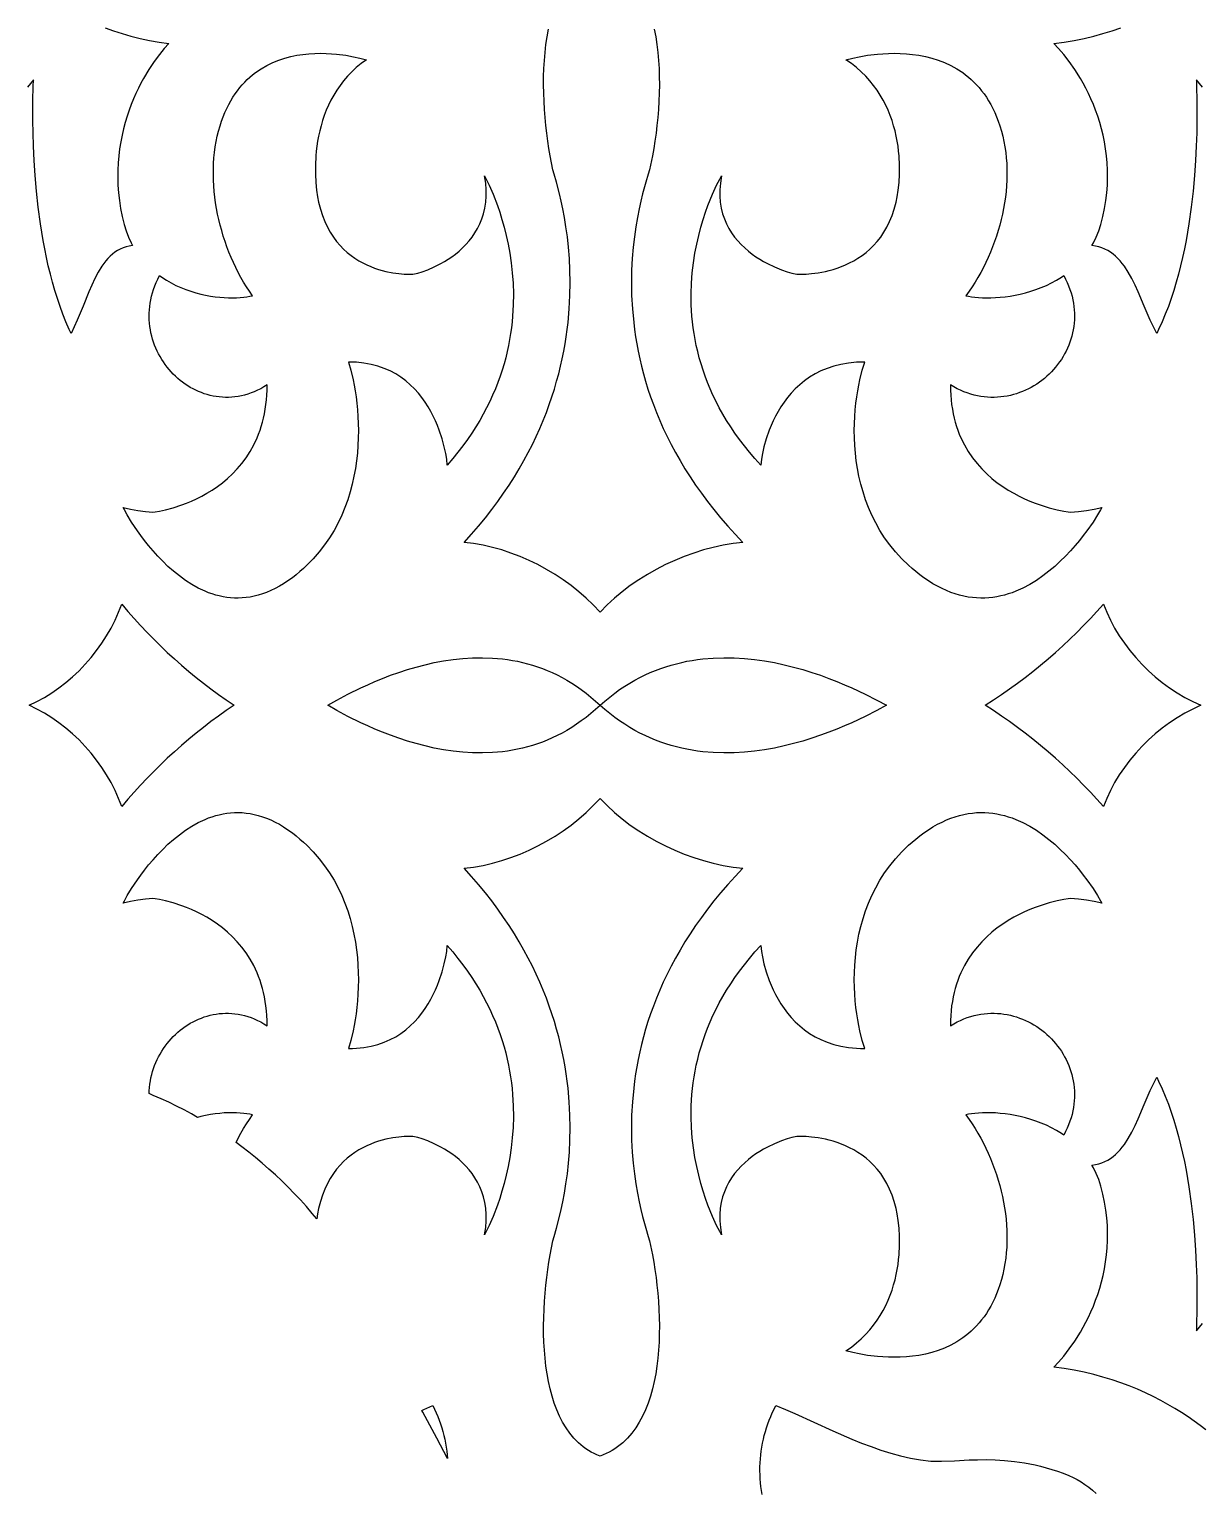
# Model space of a CAD drawing. Extents: x -350 to 350, y -780 to 780.
# Drawn here: x 155.3 to 226.5, y 348.2 to 437 of the extents above; entities that cross this region are included whole.
import ezdxf

# ---------------------------------------------------------------- set-up
doc = ezdxf.new("R2010")
doc.units = 0
doc.layers.add('LAYER_1', color=18, linetype='CONTINUOUS')

msp = doc.modelspace()

# ---------------------------------------------------------------- linework, layer by layer
at = {"layer": 'LAYER_1'}
for points in [[(159.932, 437.036), (160.439, 436.855), (160.961, 436.687), (161.498, 436.533), (162.052, 436.395), (162.62, 436.273), (163.205, 436.168), (163.805, 436.081), (163.524, 435.778), (163.221, 435.412), (162.904, 434.985), (162.581, 434.499), (162.26, 433.958), (162.102, 433.668), (161.948, 433.365), (161.798, 433.049), (161.653, 432.72), (161.515, 432.38), (161.384, 432.028), (161.262, 431.665), (161.148, 431.291), (161.045, 430.907), (160.954, 430.512), (160.874, 430.107), (160.808, 429.693), (160.756, 429.269), (160.719, 428.837), (160.698, 428.396), (160.694, 427.946), (160.709, 427.489), (160.743, 427.023), (160.796, 426.551), (160.871, 426.072), (160.968, 425.586), (161.088, 425.093), (161.207, 424.7), (161.348, 424.328), (161.509, 423.978), (161.599, 423.814), (161.397, 423.784), (161.204, 423.739), (161.021, 423.678), (160.847, 423.602), (160.682, 423.513), (160.525, 423.41), (160.375, 423.296), (160.232, 423.169), (160.097, 423.031), (159.967, 422.883), (159.844, 422.726), (159.726, 422.559), (159.506, 422.203), (159.302, 421.82), (159.111, 421.416), (158.93, 420.997), (158.584, 420.135), (158.237, 419.282), (158.053, 418.872), (157.859, 418.482), (157.745, 418.721), (157.547, 419.174), (157.361, 419.639), (157.186, 420.113), (157.023, 420.596), (156.871, 421.086), (156.729, 421.583), (156.597, 422.084), (156.475, 422.589), (156.363, 423.098), (156.259, 423.607), (156.165, 424.117), (156, 425.134), (155.866, 426.138), (155.759, 427.122), (155.677, 428.074), (155.617, 428.987), (155.575, 429.85), (155.549, 430.655), (155.537, 431.393), (155.534, 432.053), (155.538, 432.628), (155.556, 433.482), (155.568, 433.88), (155.397, 433.651), (155.217, 433.429)], [(193.296, 436.962), (193.385, 436.5), (193.459, 436.029), (193.517, 435.549), (193.56, 435.062), (193.59, 434.57), (193.606, 434.074), (193.61, 433.576), (193.601, 433.078), (193.582, 432.58), (193.552, 432.085), (193.512, 431.595), (193.463, 431.11), (193.405, 430.632), (193.339, 430.164), (193.266, 429.706), (193.186, 429.26), (193.01, 428.41), (192.932, 428.148), (192.782, 427.655), (192.588, 426.948), (192.482, 426.519), (192.377, 426.043), (192.274, 425.522), (192.177, 424.958), (192.09, 424.353), (192.016, 423.709), (191.959, 423.027), (191.922, 422.311), (191.909, 421.562), (191.923, 420.782), (191.968, 419.973), (192.047, 419.137), (192.101, 418.71), (192.164, 418.277), (192.237, 417.838), (192.321, 417.394), (192.417, 416.945), (192.524, 416.491), (192.643, 416.032), (192.774, 415.569), (192.918, 415.102), (193.076, 414.631), (193.247, 414.156), (193.433, 413.678), (193.633, 413.197), (193.848, 412.713), (194.079, 412.226), (194.325, 411.738), (194.588, 411.247), (194.868, 410.754), (195.165, 410.26), (195.48, 409.764), (195.813, 409.268), (196.164, 408.771), (196.535, 408.273), (196.924, 407.775), (197.334, 407.277), (197.764, 406.779), (198.214, 406.281), (198.686, 405.785), (198.085, 405.714), (197.484, 405.613), (196.885, 405.483), (196.289, 405.326), (195.698, 405.142), (195.114, 404.931), (194.539, 404.695), (193.973, 404.435), (193.419, 404.15), (192.878, 403.843), (192.353, 403.513), (191.843, 403.161), (191.352, 402.789), (190.88, 402.397), (190.43, 401.986), (190.001, 401.556), (189.594, 401.986), (189.166, 402.397), (188.718, 402.789), (188.251, 403.161), (187.767, 403.513), (187.268, 403.843), (186.754, 404.15), (186.227, 404.435), (185.69, 404.695), (185.143, 404.931), (184.588, 405.142), (184.027, 405.326), (183.461, 405.483), (182.892, 405.613), (182.321, 405.714), (181.75, 405.785), (182.198, 406.281), (182.626, 406.779), (183.035, 407.277), (183.424, 407.775), (183.794, 408.273), (184.146, 408.771), (184.48, 409.268), (184.796, 409.764), (185.095, 410.26), (185.377, 410.754), (185.643, 411.247), (185.893, 411.738), (186.127, 412.226), (186.346, 412.713), (186.551, 413.197), (186.741, 413.678), (186.917, 414.156), (187.08, 414.631), (187.23, 415.102), (187.367, 415.569), (187.492, 416.032), (187.605, 416.491), (187.706, 416.945), (187.797, 417.394), (187.877, 417.838), (187.947, 418.277), (188.007, 418.71), (188.057, 419.137), (188.132, 419.973), (188.175, 420.782), (188.188, 421.562), (188.176, 422.311), (188.141, 423.027), (188.087, 423.709), (188.017, 424.353), (187.934, 424.958), (187.842, 425.522), (187.744, 426.043), (187.644, 426.519), (187.544, 426.948), (187.359, 427.655), (187.216, 428.148), (187.143, 428.41), (186.975, 429.26), (186.899, 429.706), (186.83, 430.164), (186.767, 430.632), (186.712, 431.11), (186.666, 431.595), (186.628, 432.085), (186.599, 432.58), (186.581, 433.078), (186.573, 433.576), (186.576, 434.074), (186.592, 434.57), (186.62, 435.062), (186.661, 435.549), (186.716, 436.029), (186.786, 436.5), (186.871, 436.962)], [(226.613, 433.429), (226.424, 433.651), (226.243, 433.88), (226.256, 433.482), (226.275, 432.628), (226.28, 432.053), (226.277, 431.393), (226.263, 430.655), (226.236, 429.85), (226.192, 428.987), (226.129, 428.074), (226.043, 427.122), (225.93, 426.138), (225.789, 425.134), (225.616, 424.117), (225.516, 423.607), (225.407, 423.098), (225.289, 422.589), (225.16, 422.084), (225.022, 421.583), (224.873, 421.086), (224.712, 420.596), (224.54, 420.113), (224.357, 419.639), (224.161, 419.174), (223.952, 418.721), (223.832, 418.482), (223.628, 418.872), (223.435, 419.282), (223.069, 420.135), (222.705, 420.997), (222.515, 421.416), (222.314, 421.82), (222.099, 422.203), (221.867, 422.559), (221.743, 422.726), (221.613, 422.883), (221.477, 423.031), (221.334, 423.169), (221.184, 423.296), (221.027, 423.41), (220.861, 423.513), (220.687, 423.602), (220.504, 423.678), (220.311, 423.739), (220.109, 423.784), (219.896, 423.814), (219.991, 423.978), (220.16, 424.328), (220.308, 424.7), (220.433, 425.093), (220.56, 425.586), (220.662, 426.072), (220.741, 426.551), (220.797, 427.023), (220.833, 427.489), (220.848, 427.946), (220.844, 428.396), (220.822, 428.837), (220.783, 429.269), (220.729, 429.693), (220.659, 430.107), (220.575, 430.512), (220.478, 430.907), (220.37, 431.291), (220.251, 431.665), (220.122, 432.028), (219.984, 432.38), (219.838, 432.72), (219.686, 433.049), (219.529, 433.365), (219.366, 433.668), (219.2, 433.958), (218.862, 434.499), (218.522, 434.985), (218.189, 435.412), (217.87, 435.778), (217.574, 436.081), (218.206, 436.168), (218.821, 436.273), (219.419, 436.395), (220.002, 436.533), (220.567, 436.687), (221.117, 436.855), (221.65, 437.036)], [(226.823, 351.895), (226.476, 352.16), (226.114, 352.423), (225.738, 352.684), (225.346, 352.94), (224.938, 353.193), (224.516, 353.439), (224.077, 353.68), (223.623, 353.912), (223.154, 354.137), (222.669, 354.351), (222.167, 354.556), (221.65, 354.749), (221.117, 354.93), (220.567, 355.098), (220.002, 355.251), (219.419, 355.39), (218.821, 355.512), (218.206, 355.617), (217.574, 355.704), (217.87, 356.007), (218.189, 356.373), (218.522, 356.8), (218.862, 357.285), (219.2, 357.826), (219.366, 358.117), (219.529, 358.42), (219.686, 358.736), (219.838, 359.064), (219.984, 359.404), (220.122, 359.756), (220.251, 360.119), (220.37, 360.493), (220.478, 360.878), (220.575, 361.273), (220.659, 361.677), (220.729, 362.092), (220.783, 362.515), (220.822, 362.948), (220.844, 363.389), (220.848, 363.839), (220.833, 364.296), (220.797, 364.761), (220.741, 365.234), (220.662, 365.713), (220.56, 366.199), (220.433, 366.691), (220.308, 367.085), (220.16, 367.456), (219.991, 367.806), (219.896, 367.971), (220.109, 368), (220.311, 368.046), (220.504, 368.107), (220.687, 368.182), (220.861, 368.272), (221.027, 368.374), (221.184, 368.489), (221.334, 368.616), (221.477, 368.753), (221.613, 368.901), (221.743, 369.059), (221.867, 369.225), (222.099, 369.582), (222.314, 369.965), (222.515, 370.369), (222.705, 370.788), (223.069, 371.649), (223.435, 372.503), (223.628, 372.912), (223.832, 373.303), (223.952, 373.064), (224.161, 372.61), (224.357, 372.146), (224.54, 371.671), (224.712, 371.188), (224.873, 370.698), (225.022, 370.202), (225.16, 369.701), (225.289, 369.195), (225.407, 368.687), (225.516, 368.178), (225.616, 367.667), (225.789, 366.651), (225.93, 365.646), (226.043, 364.663), (226.129, 363.711), (226.192, 362.798), (226.236, 361.934), (226.263, 361.129), (226.277, 360.392), (226.28, 359.731), (226.275, 359.157), (226.256, 358.303), (226.243, 357.904), (226.424, 358.133), (226.613, 358.356)], [(199.854, 347.965), (199.815, 348.203), (199.783, 348.442), (199.757, 348.682), (199.738, 348.922), (199.726, 349.162), (199.721, 349.403), (199.723, 349.644), (199.732, 349.884), (199.748, 350.124), (199.771, 350.364), (199.8, 350.603), (199.836, 350.841), (199.88, 351.079), (199.93, 351.315), (199.987, 351.55), (200.05, 351.784), (200.121, 352.016), (200.199, 352.246), (200.283, 352.475), (200.374, 352.702), (200.472, 352.926), (200.577, 353.149), (200.689, 353.368), (201.266, 353.126), (201.843, 352.873), (202.995, 352.353), (204.149, 351.829), (205.309, 351.327), (205.893, 351.091), (206.481, 350.869), (207.072, 350.664), (207.667, 350.479), (208.268, 350.317), (208.874, 350.18), (209.486, 350.073), (210.105, 349.997), (210.411, 349.98), (210.753, 349.981), (211.535, 350.015), (212.441, 350.061), (212.938, 350.076), (213.462, 350.08), (214.012, 350.068), (214.588, 350.034), (215.187, 349.974), (215.808, 349.883), (216.451, 349.756), (216.78, 349.677), (217.113, 349.588), (217.452, 349.487), (217.795, 349.375), (218.142, 349.249), (218.494, 349.111), (218.747, 348.998), (218.995, 348.87), (219.237, 348.728), (219.474, 348.573), (219.705, 348.404), (219.929, 348.223), (220.147, 348.03)]]:
    msp.add_lwpolyline(points, dxfattribs=at)
for points in [[(173.352, 435.483), (173.676, 435.466), (173.984, 435.441), (174.548, 435.37), (175.029, 435.286), (175.409, 435.203), (175.804, 435.103), (175.486, 434.867), (175.189, 434.62), (174.913, 434.362), (174.657, 434.094), (174.42, 433.818), (174.201, 433.534), (174.001, 433.242), (173.818, 432.946), (173.652, 432.644), (173.501, 432.338), (173.367, 432.028), (173.246, 431.717), (173.14, 431.404), (173.047, 431.091), (172.967, 430.778), (172.899, 430.467), (172.842, 430.159), (172.796, 429.853), (172.759, 429.552), (172.733, 429.256), (172.705, 428.683), (172.706, 428.142), (172.732, 427.64), (172.777, 427.184), (172.835, 426.783), (172.902, 426.443), (173.009, 426.026), (173.135, 425.637), (173.278, 425.274), (173.436, 424.936), (173.609, 424.623), (173.796, 424.334), (173.993, 424.067), (174.201, 423.822), (174.418, 423.598), (174.643, 423.394), (174.873, 423.209), (175.108, 423.042), (175.346, 422.892), (175.586, 422.758), (175.827, 422.639), (176.067, 422.535), (176.304, 422.445), (176.537, 422.367), (176.766, 422.3), (176.988, 422.244), (177.406, 422.161), (177.782, 422.11), (178.103, 422.083), (178.359, 422.073), (178.63, 422.074), (178.728, 422.09), (178.921, 422.139), (179.194, 422.224), (179.531, 422.348), (179.917, 422.515), (180.337, 422.727), (180.555, 422.851), (180.775, 422.988), (180.996, 423.138), (181.216, 423.301), (181.433, 423.478), (181.644, 423.669), (181.849, 423.874), (182.044, 424.094), (182.229, 424.33), (182.401, 424.581), (182.558, 424.849), (182.699, 425.133), (182.821, 425.433), (182.922, 425.751), (183.001, 426.087), (183.055, 426.44), (183.084, 426.812), (183.084, 427.203), (183.054, 427.613), (182.991, 428.043), (183.091, 427.851), (183.27, 427.479), (183.504, 426.937), (183.77, 426.24), (183.907, 425.838), (184.044, 425.401), (184.176, 424.932), (184.301, 424.433), (184.417, 423.904), (184.519, 423.348), (184.605, 422.766), (184.672, 422.159), (184.718, 421.53), (184.738, 420.88), (184.73, 420.211), (184.691, 419.524), (184.66, 419.174), (184.619, 418.821), (184.569, 418.464), (184.509, 418.103), (184.44, 417.739), (184.36, 417.372), (184.269, 417.003), (184.167, 416.631), (184.054, 416.256), (183.929, 415.879), (183.791, 415.5), (183.641, 415.12), (183.478, 414.738), (183.302, 414.354), (183.112, 413.969), (182.908, 413.584), (182.69, 413.197), (182.456, 412.81), (182.207, 412.423), (181.943, 412.035), (181.663, 411.647), (181.367, 411.26), (181.053, 410.873), (180.723, 410.487), (180.683, 410.842), (180.625, 411.176), (180.534, 411.593), (180.404, 412.074), (180.229, 412.603), (180.122, 412.88), (180.003, 413.162), (179.869, 413.448), (179.72, 413.735), (179.555, 414.021), (179.375, 414.304), (179.176, 414.581), (178.961, 414.851), (178.726, 415.112), (178.472, 415.361), (178.198, 415.596), (177.903, 415.816), (177.587, 416.017), (177.248, 416.198), (176.887, 416.356), (176.501, 416.49), (176.091, 416.598), (175.656, 416.676), (175.195, 416.724), (174.954, 416.735), (174.707, 416.738), (174.856, 416.247), (174.998, 415.66), (175.064, 415.334), (175.124, 414.988), (175.178, 414.623), (175.225, 414.242), (175.263, 413.845), (175.292, 413.433), (175.31, 413.009), (175.317, 412.574), (175.31, 412.128), (175.29, 411.674), (175.255, 411.213), (175.204, 410.746), (175.136, 410.275), (175.049, 409.8), (174.943, 409.325), (174.816, 408.849), (174.668, 408.374), (174.498, 407.902), (174.303, 407.435), (174.084, 406.973), (173.839, 406.517), (173.567, 406.071), (173.267, 405.634), (172.937, 405.208), (172.578, 404.794), (172.186, 404.395), (171.979, 404.201), (171.763, 404.011), (171.539, 403.826), (171.306, 403.644), (171.04, 403.452), (170.776, 403.277), (170.514, 403.12), (170.254, 402.98), (169.996, 402.856), (169.74, 402.748), (169.487, 402.656), (169.235, 402.579), (168.987, 402.516), (168.74, 402.468), (168.497, 402.433), (168.255, 402.412), (168.017, 402.403), (167.781, 402.406), (167.548, 402.421), (167.318, 402.448), (167.091, 402.485), (166.867, 402.533), (166.646, 402.591), (166.428, 402.658), (166.213, 402.734), (166.002, 402.819), (165.589, 403.012), (165.19, 403.234), (164.806, 403.481), (164.437, 403.749), (164.084, 404.034), (163.747, 404.332), (163.427, 404.641), (163.124, 404.956), (162.839, 405.273), (162.572, 405.589), (162.325, 405.9), (162.097, 406.202), (161.889, 406.492), (161.536, 407.019), (161.27, 407.451), (161.096, 407.759), (161.018, 407.913), (161.467, 407.811), (161.92, 407.722), (162.375, 407.657), (162.603, 407.638), (162.832, 407.629), (162.965, 407.641), (163.227, 407.683), (163.598, 407.763), (164.06, 407.886), (164.593, 408.061), (164.88, 408.17), (165.178, 408.294), (165.485, 408.434), (165.797, 408.592), (166.114, 408.767), (166.432, 408.962), (166.748, 409.176), (167.062, 409.411), (167.369, 409.667), (167.669, 409.945), (167.958, 410.247), (168.234, 410.573), (168.495, 410.924), (168.738, 411.301), (168.961, 411.704), (169.163, 412.135), (169.254, 412.361), (169.339, 412.594), (169.417, 412.835), (169.489, 413.083), (169.552, 413.339), (169.609, 413.602), (169.657, 413.873), (169.697, 414.152), (169.729, 414.439), (169.751, 414.734), (169.765, 415.037), (169.769, 415.349), (169.575, 415.23), (169.381, 415.122), (169.186, 415.025), (168.99, 414.938), (168.795, 414.861), (168.599, 414.794), (168.403, 414.738), (168.208, 414.691), (168.013, 414.653), (167.819, 414.625), (167.625, 414.606), (167.433, 414.596), (167.242, 414.595), (167.052, 414.603), (166.863, 414.619), (166.677, 414.643), (166.492, 414.676), (166.309, 414.716), (166.129, 414.764), (165.951, 414.819), (165.775, 414.882), (165.603, 414.952), (165.433, 415.029), (165.267, 415.113), (165.103, 415.204), (164.944, 415.301), (164.788, 415.404), (164.635, 415.514), (164.487, 415.629), (164.343, 415.75), (164.204, 415.877), (164.069, 416.009), (163.939, 416.146), (163.813, 416.288), (163.693, 416.435), (163.578, 416.587), (163.469, 416.743), (163.365, 416.904), (163.267, 417.068), (163.175, 417.237), (163.089, 417.409), (163.01, 417.585), (162.937, 417.764), (162.87, 417.946), (162.811, 418.132), (162.759, 418.32), (162.714, 418.511), (162.676, 418.705), (162.646, 418.9), (162.623, 419.098), (162.609, 419.298), (162.603, 419.5), (162.605, 419.703), (162.616, 419.907), (162.635, 420.113), (162.663, 420.32), (162.7, 420.527), (162.746, 420.736), (162.802, 420.945), (162.867, 421.154), (162.942, 421.363), (163.027, 421.572), (163.122, 421.781), (163.227, 421.99), (163.365, 421.891), (163.647, 421.711), (163.936, 421.547), (164.23, 421.399), (164.528, 421.265), (164.829, 421.147), (165.131, 421.042), (165.433, 420.95), (165.733, 420.871), (166.031, 420.805), (166.324, 420.751), (166.611, 420.707), (166.892, 420.675), (167.164, 420.652), (167.426, 420.639), (167.678, 420.635), (167.917, 420.64), (168.142, 420.652), (168.352, 420.672), (168.545, 420.699), (168.72, 420.732), (168.877, 420.771), (168.693, 421.038), (168.515, 421.313), (168.343, 421.595), (168.178, 421.884), (168.019, 422.179), (167.867, 422.48), (167.723, 422.787), (167.585, 423.099), (167.454, 423.415), (167.331, 423.736), (167.216, 424.061), (167.109, 424.39), (167.01, 424.721), (166.919, 425.056), (166.836, 425.393), (166.763, 425.731), (166.698, 426.072), (166.642, 426.413), (166.595, 426.755), (166.558, 427.098), (166.53, 427.44), (166.512, 427.782), (166.505, 428.123), (166.507, 428.463), (166.519, 428.801), (166.543, 429.137), (166.577, 429.471), (166.622, 429.801), (166.678, 430.129), (166.745, 430.452), (166.824, 430.772), (166.914, 431.087), (167.007, 431.369), (167.106, 431.639), (167.211, 431.897), (167.323, 432.145), (167.441, 432.381), (167.564, 432.606), (167.693, 432.821), (167.827, 433.026), (167.966, 433.22), (168.11, 433.404), (168.259, 433.579), (168.411, 433.744), (168.568, 433.9), (168.728, 434.047), (168.891, 434.186), (169.058, 434.315), (169.4, 434.551), (169.752, 434.754), (170.112, 434.929), (170.477, 435.076), (170.845, 435.197), (171.215, 435.294), (171.585, 435.37), (171.951, 435.425), (172.314, 435.462), (172.669, 435.483), (173.016, 435.49)], [(208.244, 435.483), (208.618, 435.462), (208.999, 435.425), (209.386, 435.37), (209.774, 435.294), (210.164, 435.197), (210.552, 435.076), (210.936, 434.929), (211.314, 434.754), (211.684, 434.551), (212.045, 434.315), (212.22, 434.186), (212.392, 434.047), (212.561, 433.9), (212.726, 433.744), (212.886, 433.579), (213.042, 433.404), (213.194, 433.22), (213.34, 433.026), (213.481, 432.821), (213.617, 432.606), (213.747, 432.381), (213.871, 432.145), (213.989, 431.897), (214.1, 431.639), (214.204, 431.369), (214.301, 431.087), (214.396, 430.772), (214.479, 430.452), (214.55, 430.129), (214.609, 429.801), (214.657, 429.471), (214.692, 429.137), (214.717, 428.801), (214.73, 428.463), (214.733, 428.123), (214.724, 427.782), (214.705, 427.44), (214.676, 427.098), (214.637, 426.755), (214.588, 426.413), (214.529, 426.072), (214.461, 425.731), (214.383, 425.393), (214.296, 425.056), (214.201, 424.721), (214.096, 424.39), (213.983, 424.061), (213.862, 423.736), (213.733, 423.415), (213.595, 423.099), (213.45, 422.787), (213.298, 422.48), (213.138, 422.179), (212.971, 421.884), (212.797, 421.595), (212.617, 421.313), (212.429, 421.038), (212.236, 420.771), (212.4, 420.732), (212.585, 420.699), (212.788, 420.672), (213.009, 420.652), (213.246, 420.64), (213.498, 420.635), (213.762, 420.639), (214.038, 420.652), (214.325, 420.675), (214.62, 420.707), (214.923, 420.751), (215.231, 420.805), (215.544, 420.871), (215.86, 420.95), (216.178, 421.042), (216.496, 421.147), (216.812, 421.265), (217.126, 421.399), (217.436, 421.547), (217.74, 421.711), (218.037, 421.891), (218.182, 421.99), (218.293, 421.781), (218.393, 421.572), (218.482, 421.363), (218.561, 421.154), (218.63, 420.945), (218.688, 420.736), (218.737, 420.527), (218.776, 420.32), (218.806, 420.113), (218.826, 419.907), (218.837, 419.703), (218.839, 419.5), (218.833, 419.298), (218.817, 419.098), (218.794, 418.9), (218.762, 418.705), (218.723, 418.511), (218.675, 418.32), (218.62, 418.132), (218.558, 417.946), (218.488, 417.764), (218.411, 417.585), (218.327, 417.409), (218.237, 417.237), (218.14, 417.068), (218.037, 416.904), (217.928, 416.743), (217.813, 416.587), (217.692, 416.435), (217.565, 416.288), (217.433, 416.146), (217.296, 416.009), (217.154, 415.877), (217.007, 415.75), (216.856, 415.629), (216.7, 415.514), (216.54, 415.404), (216.375, 415.301), (216.207, 415.204), (216.036, 415.113), (215.86, 415.029), (215.682, 414.952), (215.5, 414.882), (215.315, 414.819), (215.128, 414.764), (214.938, 414.716), (214.746, 414.676), (214.551, 414.643), (214.355, 414.619), (214.157, 414.603), (213.957, 414.595), (213.755, 414.596), (213.553, 414.606), (213.349, 414.625), (213.145, 414.653), (212.94, 414.691), (212.734, 414.738), (212.528, 414.794), (212.322, 414.861), (212.116, 414.938), (211.91, 415.025), (211.705, 415.122), (211.5, 415.23), (211.296, 415.349), (211.301, 415.037), (211.315, 414.734), (211.339, 414.439), (211.372, 414.152), (211.414, 413.873), (211.465, 413.602), (211.524, 413.339), (211.592, 413.083), (211.667, 412.835), (211.749, 412.594), (211.838, 412.361), (211.935, 412.135), (212.146, 411.704), (212.382, 411.301), (212.638, 410.924), (212.912, 410.573), (213.203, 410.247), (213.507, 409.945), (213.822, 409.667), (214.146, 409.411), (214.476, 409.176), (214.809, 408.962), (215.144, 408.767), (215.477, 408.592), (215.806, 408.434), (216.129, 408.294), (216.442, 408.17), (216.745, 408.061), (217.306, 407.886), (217.792, 407.763), (218.182, 407.683), (218.458, 407.641), (218.598, 407.629), (218.839, 407.638), (219.079, 407.657), (219.558, 407.722), (220.034, 407.811), (220.507, 407.913), (220.425, 407.759), (220.242, 407.451), (219.962, 407.019), (219.591, 406.492), (219.372, 406.202), (219.132, 405.9), (218.871, 405.589), (218.591, 405.273), (218.291, 404.956), (217.972, 404.641), (217.635, 404.332), (217.28, 404.034), (216.908, 403.749), (216.52, 403.481), (216.116, 403.234), (215.696, 403.012), (215.262, 402.819), (215.039, 402.734), (214.813, 402.658), (214.584, 402.591), (214.351, 402.533), (214.115, 402.485), (213.876, 402.448), (213.634, 402.421), (213.389, 402.406), (213.141, 402.403), (212.89, 402.412), (212.636, 402.433), (212.379, 402.468), (212.12, 402.516), (211.858, 402.579), (211.594, 402.656), (211.327, 402.748), (211.058, 402.856), (210.786, 402.98), (210.513, 403.12), (210.237, 403.277), (209.959, 403.452), (209.679, 403.644), (209.434, 403.826), (209.198, 404.011), (208.971, 404.201), (208.752, 404.395), (208.34, 404.794), (207.962, 405.208), (207.615, 405.634), (207.299, 406.071), (207.012, 406.517), (206.754, 406.973), (206.524, 407.435), (206.319, 407.902), (206.14, 408.374), (205.984, 408.849), (205.851, 409.325), (205.739, 409.8), (205.648, 410.275), (205.576, 410.746), (205.522, 411.213), (205.485, 411.674), (205.464, 412.128), (205.457, 412.574), (205.464, 413.009), (205.483, 413.433), (205.514, 413.845), (205.554, 414.242), (205.603, 414.623), (205.66, 414.988), (205.724, 415.334), (205.793, 415.66), (205.942, 416.247), (206.099, 416.738), (205.839, 416.735), (205.586, 416.724), (205.1, 416.676), (204.642, 416.598), (204.211, 416.49), (203.805, 416.356), (203.424, 416.198), (203.068, 416.017), (202.735, 415.816), (202.424, 415.596), (202.136, 415.361), (201.869, 415.112), (201.622, 414.851), (201.395, 414.581), (201.186, 414.304), (200.996, 414.021), (200.823, 413.735), (200.666, 413.448), (200.525, 413.162), (200.399, 412.88), (200.287, 412.603), (200.103, 412.074), (199.966, 411.593), (199.87, 411.176), (199.809, 410.842), (199.767, 410.487), (199.419, 410.873), (199.09, 411.26), (198.777, 411.647), (198.483, 412.035), (198.204, 412.423), (197.943, 412.81), (197.697, 413.197), (197.467, 413.584), (197.252, 413.969), (197.052, 414.354), (196.867, 414.738), (196.695, 415.12), (196.537, 415.5), (196.393, 415.879), (196.261, 416.256), (196.142, 416.631), (196.035, 417.003), (195.939, 417.372), (195.855, 417.739), (195.782, 418.103), (195.719, 418.464), (195.666, 418.821), (195.624, 419.174), (195.59, 419.524), (195.549, 420.211), (195.541, 420.88), (195.562, 421.53), (195.61, 422.159), (195.681, 422.766), (195.771, 423.348), (195.879, 423.904), (196, 424.433), (196.132, 424.932), (196.272, 425.401), (196.415, 425.838), (196.56, 426.24), (196.84, 426.937), (197.087, 427.479), (197.275, 427.851), (197.379, 428.043), (197.314, 427.613), (197.282, 427.203), (197.282, 426.812), (197.312, 426.44), (197.369, 426.087), (197.452, 425.751), (197.559, 425.433), (197.687, 425.133), (197.835, 424.849), (198.001, 424.581), (198.182, 424.33), (198.376, 424.094), (198.582, 423.874), (198.797, 423.669), (199.02, 423.478), (199.248, 423.301), (199.479, 423.138), (199.712, 422.988), (199.944, 422.851), (200.173, 422.727), (200.615, 422.515), (201.022, 422.348), (201.377, 422.224), (201.664, 422.139), (201.867, 422.09), (201.969, 422.074), (202.255, 422.073), (202.524, 422.083), (202.863, 422.11), (203.258, 422.161), (203.698, 422.244), (203.932, 422.3), (204.172, 422.367), (204.418, 422.445), (204.668, 422.535), (204.92, 422.639), (205.173, 422.758), (205.426, 422.892), (205.677, 423.042), (205.924, 423.209), (206.167, 423.394), (206.403, 423.598), (206.631, 423.822), (206.85, 424.067), (207.058, 424.334), (207.254, 424.623), (207.436, 424.936), (207.603, 425.274), (207.754, 425.637), (207.886, 426.026), (207.998, 426.443), (208.069, 426.783), (208.13, 427.184), (208.178, 427.64), (208.205, 428.142), (208.207, 428.683), (208.177, 429.256), (208.149, 429.552), (208.111, 429.853), (208.062, 430.159), (208.002, 430.467), (207.931, 430.778), (207.846, 431.091), (207.748, 431.404), (207.637, 431.717), (207.51, 432.028), (207.368, 432.338), (207.21, 432.644), (207.035, 432.946), (206.842, 433.242), (206.631, 433.534), (206.401, 433.818), (206.152, 434.094), (205.882, 434.362), (205.592, 434.62), (205.279, 434.867), (204.944, 435.103), (205.36, 435.203), (205.76, 435.286), (206.266, 435.37), (206.86, 435.441), (207.185, 435.466), (207.525, 435.483), (207.879, 435.49)], [(161.306, 401.598), (161.687, 401.163), (162.076, 400.735), (162.472, 400.315), (162.877, 399.902), (163.288, 399.497), (163.707, 399.099), (164.133, 398.709), (164.566, 398.327), (165.005, 397.954), (165.45, 397.589), (165.902, 397.232), (166.359, 396.885), (166.822, 396.546), (167.29, 396.216), (167.764, 395.892), (167.29, 395.569), (166.822, 395.239), (166.359, 394.9), (165.902, 394.552), (165.45, 394.196), (165.005, 393.831), (164.566, 393.457), (164.133, 393.076), (163.707, 392.686), (163.288, 392.288), (162.877, 391.883), (162.472, 391.47), (162.076, 391.049), (161.687, 390.622), (161.306, 390.187), (160.934, 389.745), (160.746, 390.24), (160.53, 390.727), (160.287, 391.205), (160.018, 391.672), (159.725, 392.126), (159.409, 392.567), (159.072, 392.992), (158.715, 393.401), (158.339, 393.791), (157.947, 394.162), (157.539, 394.511), (157.117, 394.838), (156.682, 395.141), (156.236, 395.418), (155.78, 395.668), (155.316, 395.892), (155.78, 396.117), (156.236, 396.367), (156.682, 396.644), (157.117, 396.947), (157.539, 397.273), (157.947, 397.623), (158.339, 397.994), (158.715, 398.384), (159.072, 398.793), (159.409, 399.218), (159.725, 399.659), (160.018, 400.113), (160.287, 400.58), (160.53, 401.058), (160.746, 401.545), (160.934, 402.04)], [(220.793, 401.545), (221.021, 401.058), (221.277, 400.58), (221.56, 400.113), (221.869, 399.659), (222.201, 399.218), (222.556, 398.793), (222.932, 398.384), (223.327, 397.994), (223.74, 397.623), (224.169, 397.273), (224.613, 396.947), (225.071, 396.644), (225.541, 396.367), (226.02, 396.117), (226.509, 395.892), (226.02, 395.668), (225.541, 395.418), (225.071, 395.141), (224.613, 394.838), (224.169, 394.511), (223.74, 394.162), (223.327, 393.791), (222.932, 393.401), (222.556, 392.992), (222.201, 392.567), (221.869, 392.126), (221.56, 391.672), (221.277, 391.205), (221.021, 390.727), (220.793, 390.24), (220.596, 389.745), (220.204, 390.187), (219.803, 390.622), (219.394, 391.049), (218.977, 391.47), (218.551, 391.883), (218.118, 392.288), (217.677, 392.686), (217.229, 393.076), (216.773, 393.457), (216.311, 393.831), (215.842, 394.196), (215.367, 394.552), (214.886, 394.9), (214.398, 395.239), (213.905, 395.569), (213.407, 395.892), (213.905, 396.216), (214.398, 396.546), (214.886, 396.885), (215.367, 397.232), (215.842, 397.589), (216.311, 397.954), (216.773, 398.327), (217.229, 398.709), (217.677, 399.099), (218.118, 399.497), (218.551, 399.902), (218.977, 400.315), (219.394, 400.735), (219.803, 401.163), (220.204, 401.598), (220.596, 402.04)], [(198.15, 398.776), (198.775, 398.739), (199.393, 398.677), (200.003, 398.591), (200.602, 398.485), (201.189, 398.359), (201.764, 398.217), (202.324, 398.061), (202.869, 397.893), (203.396, 397.715), (203.905, 397.529), (204.394, 397.339), (204.862, 397.145), (205.307, 396.95), (206.122, 396.568), (206.83, 396.211), (207.418, 395.892), (206.83, 395.574), (206.122, 395.216), (205.307, 394.834), (204.862, 394.64), (204.394, 394.446), (203.905, 394.255), (203.396, 394.07), (202.869, 393.892), (202.324, 393.724), (201.764, 393.567), (201.189, 393.425), (200.602, 393.3), (200.003, 393.193), (199.393, 393.108), (198.775, 393.045), (198.15, 393.009), (197.519, 393), (196.884, 393.021), (196.245, 393.075), (195.925, 393.115), (195.605, 393.163), (195.285, 393.221), (194.965, 393.288), (194.645, 393.366), (194.326, 393.453), (194.007, 393.55), (193.689, 393.659), (193.372, 393.778), (193.056, 393.908), (192.742, 394.05), (192.429, 394.203), (192.118, 394.369), (191.809, 394.547), (191.501, 394.738), (191.196, 394.941), (190.894, 395.158), (190.594, 395.388), (190.297, 395.632), (190.001, 395.891), (189.721, 395.632), (189.438, 395.388), (189.153, 395.158), (188.866, 394.941), (188.576, 394.738), (188.284, 394.547), (187.99, 394.369), (187.695, 394.203), (187.397, 394.05), (187.099, 393.908), (186.799, 393.778), (186.498, 393.659), (186.195, 393.55), (185.893, 393.453), (185.589, 393.366), (185.285, 393.288), (184.981, 393.221), (184.677, 393.163), (184.373, 393.115), (184.069, 393.075), (183.462, 393.021), (182.858, 393), (182.259, 393.009), (181.665, 393.045), (181.078, 393.108), (180.499, 393.193), (179.93, 393.3), (179.372, 393.425), (178.826, 393.567), (178.293, 393.724), (177.776, 393.892), (177.275, 394.07), (176.791, 394.255), (176.327, 394.446), (175.882, 394.64), (175.46, 394.834), (174.685, 395.216), (174.013, 395.574), (173.453, 395.892), (174.013, 396.211), (174.685, 396.568), (175.46, 396.95), (175.882, 397.145), (176.327, 397.339), (176.791, 397.529), (177.275, 397.715), (177.776, 397.893), (178.293, 398.061), (178.826, 398.217), (179.372, 398.359), (179.93, 398.485), (180.499, 398.591), (181.078, 398.677), (181.665, 398.739), (182.259, 398.776), (182.858, 398.785), (183.462, 398.763), (184.069, 398.71), (184.373, 398.67), (184.677, 398.621), (184.981, 398.564), (185.285, 398.496), (185.589, 398.419), (185.893, 398.332), (186.195, 398.234), (186.498, 398.126), (186.799, 398.007), (187.099, 397.877), (187.397, 397.735), (187.695, 397.581), (187.99, 397.416), (188.284, 397.238), (188.576, 397.047), (188.866, 396.844), (189.153, 396.627), (189.438, 396.397), (189.721, 396.153), (190.001, 395.893), (190.297, 396.153), (190.594, 396.397), (190.894, 396.627), (191.196, 396.844), (191.501, 397.047), (191.809, 397.238), (192.118, 397.416), (192.429, 397.581), (192.742, 397.735), (193.056, 397.877), (193.372, 398.007), (193.689, 398.126), (194.007, 398.234), (194.326, 398.332), (194.645, 398.419), (194.965, 398.496), (195.285, 398.564), (195.605, 398.621), (195.925, 398.67), (196.245, 398.71), (196.884, 398.763), (197.519, 398.785)], [(190.43, 389.799), (190.88, 389.388), (191.352, 388.996), (191.843, 388.623), (192.353, 388.272), (192.878, 387.942), (193.419, 387.634), (193.973, 387.35), (194.539, 387.089), (195.114, 386.853), (195.698, 386.643), (196.289, 386.458), (196.885, 386.301), (197.484, 386.172), (198.085, 386.071), (198.686, 386), (198.214, 385.503), (197.764, 385.006), (197.334, 384.508), (196.924, 384.01), (196.535, 383.512), (196.164, 383.014), (195.813, 382.517), (195.48, 382.02), (195.165, 381.525), (194.868, 381.031), (194.588, 380.538), (194.325, 380.047), (194.079, 379.558), (193.848, 379.072), (193.633, 378.588), (193.433, 378.107), (193.247, 377.629), (193.076, 377.154), (192.918, 376.683), (192.774, 376.216), (192.643, 375.752), (192.524, 375.294), (192.417, 374.84), (192.321, 374.39), (192.237, 373.946), (192.164, 373.508), (192.101, 373.074), (192.047, 372.647), (191.968, 371.812), (191.923, 371.003), (191.909, 370.223), (191.922, 369.474), (191.959, 368.757), (192.016, 368.076), (192.09, 367.432), (192.177, 366.826), (192.274, 366.262), (192.377, 365.741), (192.482, 365.265), (192.588, 364.837), (192.782, 364.13), (192.932, 363.637), (193.01, 363.374), (193.186, 362.525), (193.266, 362.079), (193.339, 361.621), (193.405, 361.152), (193.463, 360.675), (193.512, 360.19), (193.552, 359.699), (193.582, 359.205), (193.601, 358.707), (193.61, 358.209), (193.606, 357.711), (193.59, 357.215), (193.56, 356.723), (193.517, 356.236), (193.459, 355.756), (193.385, 355.284), (193.296, 354.823), (193.19, 354.373), (193.067, 353.936), (192.926, 353.514), (192.767, 353.108), (192.588, 352.72), (192.389, 352.351), (192.17, 352.004), (191.929, 351.679), (191.667, 351.378), (191.527, 351.238), (191.382, 351.104), (191.23, 350.976), (191.073, 350.856), (190.91, 350.743), (190.741, 350.637), (190.566, 350.539), (190.384, 350.449), (190.196, 350.367), (190.001, 350.293), (189.816, 350.367), (189.637, 350.449), (189.465, 350.539), (189.298, 350.637), (189.137, 350.743), (188.983, 350.856), (188.833, 350.976), (188.69, 351.104), (188.551, 351.238), (188.419, 351.378), (188.169, 351.679), (187.941, 352.004), (187.732, 352.351), (187.544, 352.72), (187.374, 353.108), (187.222, 353.514), (187.088, 353.936), (186.971, 354.373), (186.871, 354.823), (186.786, 355.284), (186.716, 355.756), (186.661, 356.236), (186.62, 356.723), (186.592, 357.215), (186.576, 357.711), (186.573, 358.209), (186.581, 358.707), (186.599, 359.205), (186.628, 359.699), (186.666, 360.19), (186.712, 360.675), (186.767, 361.152), (186.83, 361.621), (186.899, 362.079), (186.975, 362.525), (187.143, 363.374), (187.216, 363.637), (187.359, 364.13), (187.544, 364.837), (187.644, 365.265), (187.744, 365.741), (187.842, 366.262), (187.934, 366.826), (188.017, 367.432), (188.087, 368.076), (188.141, 368.757), (188.176, 369.474), (188.188, 370.223), (188.175, 371.003), (188.132, 371.812), (188.057, 372.647), (188.007, 373.074), (187.947, 373.508), (187.877, 373.946), (187.797, 374.39), (187.706, 374.84), (187.605, 375.294), (187.492, 375.752), (187.367, 376.216), (187.23, 376.683), (187.08, 377.154), (186.917, 377.629), (186.741, 378.107), (186.551, 378.588), (186.346, 379.072), (186.127, 379.558), (185.893, 380.047), (185.643, 380.538), (185.377, 381.031), (185.095, 381.525), (184.796, 382.02), (184.48, 382.517), (184.146, 383.014), (183.794, 383.512), (183.424, 384.01), (183.035, 384.508), (182.626, 385.006), (182.198, 385.503), (181.75, 386), (182.321, 386.071), (182.892, 386.172), (183.461, 386.301), (184.027, 386.458), (184.588, 386.643), (185.143, 386.853), (185.69, 387.089), (186.227, 387.35), (186.754, 387.634), (187.268, 387.942), (187.767, 388.272), (188.251, 388.623), (188.718, 388.996), (189.166, 389.388), (189.594, 389.799), (190.001, 390.229)], [(168.255, 389.373), (168.497, 389.351), (168.74, 389.317), (168.987, 389.268), (169.235, 389.206), (169.487, 389.129), (169.74, 389.036), (169.996, 388.929), (170.254, 388.805), (170.514, 388.665), (170.776, 388.507), (171.04, 388.333), (171.306, 388.14), (171.539, 387.959), (171.763, 387.773), (171.979, 387.583), (172.186, 387.39), (172.578, 386.99), (172.937, 386.577), (173.267, 386.151), (173.567, 385.714), (173.839, 385.267), (174.084, 384.812), (174.303, 384.35), (174.498, 383.882), (174.668, 383.41), (174.816, 382.936), (174.943, 382.46), (175.049, 381.984), (175.136, 381.51), (175.204, 381.039), (175.255, 380.572), (175.29, 380.111), (175.31, 379.657), (175.317, 379.211), (175.31, 378.776), (175.292, 378.351), (175.263, 377.94), (175.225, 377.543), (175.178, 377.161), (175.124, 376.797), (175.064, 376.451), (174.998, 376.125), (174.856, 375.537), (174.707, 375.047), (174.954, 375.05), (175.195, 375.061), (175.656, 375.109), (176.091, 375.187), (176.501, 375.295), (176.887, 375.429), (177.248, 375.587), (177.587, 375.768), (177.903, 375.969), (178.198, 376.188), (178.472, 376.424), (178.726, 376.673), (178.961, 376.933), (179.176, 377.203), (179.375, 377.481), (179.555, 377.764), (179.72, 378.05), (179.869, 378.337), (180.003, 378.622), (180.122, 378.905), (180.229, 379.182), (180.404, 379.711), (180.534, 380.192), (180.625, 380.608), (180.683, 380.943), (180.723, 381.298), (181.053, 380.912), (181.367, 380.525), (181.663, 380.137), (181.943, 379.75), (182.207, 379.362), (182.456, 378.975), (182.69, 378.588), (182.908, 378.201), (183.112, 377.815), (183.302, 377.431), (183.478, 377.047), (183.641, 376.665), (183.791, 376.284), (183.929, 375.905), (184.054, 375.529), (184.167, 375.154), (184.269, 374.782), (184.36, 374.412), (184.44, 374.045), (184.509, 373.682), (184.569, 373.321), (184.619, 372.964), (184.66, 372.611), (184.691, 372.261), (184.73, 371.574), (184.738, 370.904), (184.718, 370.254), (184.672, 369.626), (184.605, 369.019), (184.519, 368.437), (184.417, 367.881), (184.301, 367.352), (184.176, 366.852), (184.044, 366.383), (183.907, 365.947), (183.77, 365.544), (183.504, 364.847), (183.27, 364.306), (183.091, 363.933), (182.991, 363.742), (183.054, 364.171), (183.084, 364.581), (183.084, 364.972), (183.055, 365.344), (183.001, 365.698), (182.922, 366.034), (182.821, 366.351), (182.699, 366.652), (182.558, 366.936), (182.401, 367.203), (182.229, 367.455), (182.044, 367.69), (181.849, 367.911), (181.644, 368.116), (181.433, 368.307), (181.216, 368.484), (180.996, 368.647), (180.775, 368.797), (180.555, 368.933), (180.337, 369.058), (179.917, 369.27), (179.531, 369.437), (179.194, 369.561), (178.921, 369.646), (178.728, 369.695), (178.63, 369.711), (178.359, 369.712), (178.103, 369.702), (177.782, 369.675), (177.406, 369.623), (176.988, 369.54), (176.766, 369.484), (176.537, 369.418), (176.304, 369.34), (176.067, 369.249), (175.827, 369.145), (175.586, 369.027), (175.346, 368.893), (175.108, 368.743), (174.873, 368.576), (174.643, 368.391), (174.418, 368.187), (174.201, 367.963), (173.993, 367.718), (173.796, 367.451), (173.609, 367.162), (173.436, 366.849), (173.278, 366.511), (173.135, 366.148), (173.009, 365.759), (172.902, 365.342), (172.835, 365.002), (172.792, 364.706), (172.512, 365.039), (172.155, 365.449), (171.791, 365.85), (171.42, 366.244), (171.043, 366.628), (170.66, 367.005), (170.271, 367.372), (169.876, 367.731), (169.475, 368.081), (169.068, 368.422), (168.656, 368.754), (168.239, 369.077), (167.885, 369.34), (168.019, 369.606), (168.178, 369.901), (168.343, 370.19), (168.515, 370.472), (168.693, 370.746), (168.877, 371.014), (168.72, 371.052), (168.545, 371.086), (168.352, 371.112), (168.142, 371.132), (167.917, 371.145), (167.678, 371.149), (167.426, 371.146), (167.164, 371.133), (166.892, 371.11), (166.611, 371.077), (166.324, 371.034), (166.031, 370.98), (165.733, 370.913), (165.546, 370.864), (165.176, 371.074), (164.72, 371.32), (164.259, 371.557), (163.795, 371.783), (163.327, 371.999), (162.855, 372.205), (162.604, 372.308), (162.609, 372.487), (162.623, 372.686), (162.646, 372.884), (162.676, 373.08), (162.714, 373.274), (162.759, 373.464), (162.811, 373.653), (162.87, 373.838), (162.937, 374.021), (163.01, 374.2), (163.089, 374.376), (163.175, 374.548), (163.267, 374.716), (163.365, 374.881), (163.469, 375.042), (163.578, 375.198), (163.693, 375.349), (163.813, 375.496), (163.939, 375.639), (164.069, 375.776), (164.204, 375.908), (164.343, 376.035), (164.487, 376.156), (164.635, 376.271), (164.788, 376.38), (164.944, 376.484), (165.103, 376.581), (165.267, 376.671), (165.433, 376.755), (165.603, 376.832), (165.775, 376.902), (165.951, 376.965), (166.129, 377.021), (166.309, 377.069), (166.492, 377.109), (166.677, 377.141), (166.863, 377.166), (167.052, 377.182), (167.242, 377.189), (167.433, 377.188), (167.625, 377.178), (167.819, 377.159), (168.013, 377.131), (168.208, 377.094), (168.403, 377.047), (168.599, 376.99), (168.795, 376.924), (168.99, 376.847), (169.186, 376.76), (169.381, 376.663), (169.575, 376.555), (169.769, 376.436), (169.765, 376.747), (169.751, 377.051), (169.729, 377.346), (169.697, 377.633), (169.657, 377.911), (169.609, 378.183), (169.552, 378.446), (169.489, 378.702), (169.417, 378.95), (169.339, 379.19), (169.254, 379.424), (169.163, 379.65), (168.961, 380.081), (168.738, 380.484), (168.495, 380.861), (168.234, 381.212), (167.958, 381.538), (167.669, 381.839), (167.369, 382.118), (167.062, 382.374), (166.748, 382.609), (166.432, 382.823), (166.114, 383.017), (165.797, 383.193), (165.485, 383.35), (165.178, 383.491), (164.88, 383.615), (164.593, 383.724), (164.06, 383.898), (163.598, 384.022), (163.227, 384.101), (162.965, 384.144), (162.832, 384.156), (162.603, 384.147), (162.375, 384.128), (161.92, 384.063), (161.467, 383.974), (161.018, 383.872), (161.096, 384.026), (161.27, 384.333), (161.536, 384.766), (161.889, 385.293), (162.097, 385.583), (162.325, 385.885), (162.572, 386.196), (162.839, 386.512), (163.124, 386.829), (163.427, 387.144), (163.747, 387.452), (164.084, 387.751), (164.437, 388.036), (164.806, 388.304), (165.19, 388.55), (165.589, 388.772), (166.002, 388.966), (166.213, 389.05), (166.428, 389.126), (166.646, 389.194), (166.867, 389.251), (167.091, 389.299), (167.318, 389.337), (167.548, 389.363), (167.781, 389.378), (168.017, 389.382)], [(213.389, 389.378), (213.634, 389.363), (213.876, 389.337), (214.115, 389.299), (214.351, 389.251), (214.584, 389.194), (214.813, 389.126), (215.039, 389.05), (215.262, 388.966), (215.696, 388.772), (216.116, 388.55), (216.52, 388.304), (216.908, 388.036), (217.28, 387.751), (217.635, 387.452), (217.972, 387.144), (218.291, 386.829), (218.591, 386.512), (218.871, 386.196), (219.132, 385.885), (219.372, 385.583), (219.591, 385.293), (219.962, 384.766), (220.242, 384.333), (220.425, 384.026), (220.507, 383.872), (220.034, 383.974), (219.558, 384.063), (219.079, 384.128), (218.839, 384.147), (218.598, 384.156), (218.458, 384.144), (218.182, 384.101), (217.792, 384.022), (217.306, 383.898), (216.745, 383.724), (216.442, 383.615), (216.129, 383.491), (215.806, 383.35), (215.477, 383.193), (215.144, 383.017), (214.809, 382.823), (214.476, 382.609), (214.146, 382.374), (213.822, 382.118), (213.507, 381.839), (213.203, 381.538), (212.912, 381.212), (212.638, 380.861), (212.382, 380.484), (212.146, 380.081), (211.935, 379.65), (211.838, 379.424), (211.749, 379.19), (211.667, 378.95), (211.592, 378.702), (211.524, 378.446), (211.465, 378.183), (211.414, 377.911), (211.372, 377.633), (211.339, 377.346), (211.315, 377.051), (211.301, 376.747), (211.296, 376.436), (211.5, 376.555), (211.705, 376.663), (211.91, 376.76), (212.116, 376.847), (212.322, 376.924), (212.528, 376.99), (212.734, 377.047), (212.94, 377.094), (213.145, 377.131), (213.349, 377.159), (213.553, 377.178), (213.755, 377.188), (213.957, 377.189), (214.157, 377.182), (214.355, 377.166), (214.551, 377.141), (214.746, 377.109), (214.938, 377.069), (215.128, 377.021), (215.315, 376.965), (215.5, 376.902), (215.682, 376.832), (215.86, 376.755), (216.036, 376.671), (216.207, 376.581), (216.375, 376.484), (216.54, 376.38), (216.7, 376.271), (216.856, 376.156), (217.007, 376.035), (217.154, 375.908), (217.296, 375.776), (217.433, 375.639), (217.565, 375.496), (217.692, 375.349), (217.813, 375.198), (217.928, 375.042), (218.037, 374.881), (218.14, 374.716), (218.237, 374.548), (218.327, 374.376), (218.411, 374.2), (218.488, 374.021), (218.558, 373.838), (218.62, 373.653), (218.675, 373.464), (218.723, 373.274), (218.762, 373.08), (218.794, 372.884), (218.817, 372.686), (218.833, 372.487), (218.839, 372.285), (218.837, 372.082), (218.826, 371.877), (218.806, 371.672), (218.776, 371.465), (218.737, 371.257), (218.688, 371.049), (218.63, 370.84), (218.561, 370.631), (218.482, 370.422), (218.393, 370.213), (218.293, 370.004), (218.182, 369.795), (218.037, 369.893), (217.74, 370.074), (217.436, 370.238), (217.126, 370.386), (216.812, 370.519), (216.496, 370.638), (216.178, 370.743), (215.86, 370.835), (215.544, 370.913), (215.231, 370.98), (214.923, 371.034), (214.62, 371.077), (214.325, 371.11), (214.038, 371.133), (213.762, 371.146), (213.498, 371.149), (213.246, 371.145), (213.009, 371.132), (212.788, 371.112), (212.585, 371.086), (212.4, 371.052), (212.236, 371.014), (212.429, 370.746), (212.617, 370.472), (212.797, 370.19), (212.971, 369.901), (213.138, 369.606), (213.298, 369.305), (213.45, 368.998), (213.595, 368.686), (213.733, 368.369), (213.862, 368.048), (213.983, 367.723), (214.096, 367.395), (214.201, 367.063), (214.296, 366.729), (214.383, 366.392), (214.461, 366.053), (214.529, 365.713), (214.588, 365.372), (214.637, 365.029), (214.676, 364.687), (214.705, 364.345), (214.724, 364.003), (214.733, 363.662), (214.73, 363.322), (214.717, 362.984), (214.692, 362.648), (214.657, 362.314), (214.609, 361.984), (214.55, 361.656), (214.479, 361.333), (214.396, 361.013), (214.301, 360.698), (214.204, 360.416), (214.1, 360.146), (213.989, 359.887), (213.871, 359.64), (213.747, 359.404), (213.617, 359.178), (213.481, 358.963), (213.34, 358.759), (213.194, 358.565), (213.042, 358.38), (212.886, 358.206), (212.726, 358.04), (212.561, 357.884), (212.392, 357.737), (212.22, 357.599), (212.045, 357.469), (211.684, 357.234), (211.314, 357.03), (210.936, 356.856), (210.552, 356.709), (210.164, 356.588), (209.774, 356.491), (209.386, 356.415), (208.999, 356.36), (208.618, 356.322), (208.244, 356.302), (207.879, 356.295), (207.525, 356.301), (207.185, 356.318), (206.86, 356.344), (206.266, 356.415), (205.76, 356.499), (205.36, 356.581), (204.944, 356.681), (205.279, 356.917), (205.592, 357.165), (205.882, 357.423), (206.152, 357.691), (206.401, 357.967), (206.631, 358.251), (206.842, 358.542), (207.035, 358.839), (207.21, 359.141), (207.368, 359.447), (207.51, 359.756), (207.637, 360.068), (207.748, 360.38), (207.846, 360.694), (207.931, 361.006), (208.002, 361.317), (208.062, 361.626), (208.111, 361.931), (208.149, 362.233), (208.177, 362.529), (208.207, 363.102), (208.205, 363.643), (208.178, 364.145), (208.13, 364.6), (208.069, 365.002), (207.998, 365.342), (207.886, 365.759), (207.754, 366.148), (207.603, 366.511), (207.436, 366.849), (207.254, 367.162), (207.058, 367.451), (206.85, 367.718), (206.631, 367.963), (206.403, 368.187), (206.167, 368.391), (205.924, 368.576), (205.677, 368.743), (205.426, 368.893), (205.173, 369.027), (204.92, 369.145), (204.668, 369.249), (204.418, 369.34), (204.172, 369.418), (203.932, 369.484), (203.698, 369.54), (203.258, 369.623), (202.863, 369.675), (202.524, 369.702), (202.255, 369.712), (201.969, 369.711), (201.867, 369.695), (201.664, 369.646), (201.377, 369.561), (201.022, 369.437), (200.615, 369.27), (200.173, 369.058), (199.944, 368.933), (199.712, 368.797), (199.479, 368.647), (199.248, 368.484), (199.02, 368.307), (198.797, 368.116), (198.582, 367.911), (198.376, 367.69), (198.182, 367.455), (198.001, 367.203), (197.835, 366.936), (197.687, 366.652), (197.559, 366.351), (197.452, 366.034), (197.369, 365.698), (197.312, 365.344), (197.282, 364.972), (197.282, 364.581), (197.314, 364.171), (197.379, 363.742), (197.275, 363.933), (197.087, 364.306), (196.84, 364.847), (196.56, 365.544), (196.415, 365.947), (196.272, 366.383), (196.132, 366.852), (196, 367.352), (195.879, 367.881), (195.771, 368.437), (195.681, 369.019), (195.61, 369.626), (195.562, 370.254), (195.541, 370.904), (195.549, 371.574), (195.59, 372.261), (195.624, 372.611), (195.666, 372.964), (195.719, 373.321), (195.782, 373.682), (195.855, 374.045), (195.939, 374.412), (196.035, 374.782), (196.142, 375.154), (196.261, 375.529), (196.393, 375.905), (196.537, 376.284), (196.695, 376.665), (196.867, 377.047), (197.052, 377.431), (197.252, 377.815), (197.467, 378.201), (197.697, 378.588), (197.943, 378.975), (198.204, 379.362), (198.483, 379.75), (198.777, 380.137), (199.09, 380.525), (199.419, 380.912), (199.767, 381.298), (199.809, 380.943), (199.87, 380.608), (199.966, 380.192), (200.103, 379.711), (200.287, 379.182), (200.399, 378.905), (200.525, 378.622), (200.666, 378.337), (200.823, 378.05), (200.996, 377.764), (201.186, 377.481), (201.395, 377.203), (201.622, 376.933), (201.869, 376.673), (202.136, 376.424), (202.424, 376.188), (202.735, 375.969), (203.068, 375.768), (203.424, 375.587), (203.805, 375.429), (204.211, 375.295), (204.642, 375.187), (205.1, 375.109), (205.586, 375.061), (205.839, 375.05), (206.099, 375.047), (205.942, 375.537), (205.793, 376.125), (205.724, 376.451), (205.66, 376.797), (205.603, 377.161), (205.554, 377.543), (205.514, 377.94), (205.483, 378.351), (205.464, 378.776), (205.457, 379.211), (205.464, 379.657), (205.485, 380.111), (205.522, 380.572), (205.576, 381.039), (205.648, 381.51), (205.739, 381.984), (205.851, 382.46), (205.984, 382.936), (206.14, 383.41), (206.319, 383.882), (206.524, 384.35), (206.754, 384.812), (207.012, 385.267), (207.299, 385.714), (207.615, 386.151), (207.962, 386.577), (208.34, 386.99), (208.752, 387.39), (208.971, 387.583), (209.198, 387.773), (209.434, 387.959), (209.679, 388.14), (209.959, 388.333), (210.237, 388.507), (210.513, 388.665), (210.786, 388.805), (211.058, 388.929), (211.327, 389.036), (211.594, 389.129), (211.858, 389.206), (212.12, 389.268), (212.379, 389.317), (212.636, 389.351), (212.89, 389.373), (213.141, 389.382)], [(179.953, 353.149), (180.053, 352.926), (180.146, 352.702), (180.233, 352.475), (180.313, 352.246), (180.386, 352.016), (180.454, 351.784), (180.514, 351.55), (180.568, 351.315), (180.616, 351.079), (180.657, 350.841), (180.691, 350.603), (180.719, 350.364), (180.739, 350.142), (180.088, 351.38), (179.232, 352.958), (179.171, 353.067), (179.298, 353.126), (179.847, 353.368)]]:
    msp.add_lwpolyline(points, close=True, dxfattribs=at)

doc.saveas('drawing.dxf')
